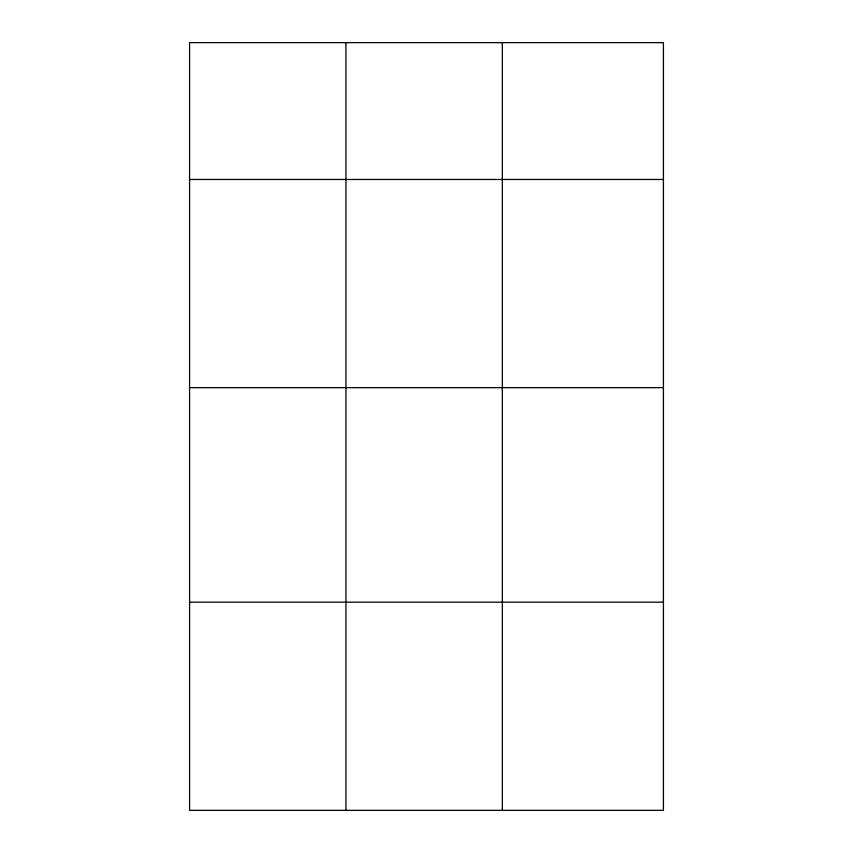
<?xml version="1.0" encoding="UTF-8"?>
<svg xmlns="http://www.w3.org/2000/svg" width="853" height="853" viewBox="0 0 853 853"><rect width="100%" height="100%" fill="white"/><g stroke="black" fill="none" stroke-linecap="round" stroke-linejoin="round"><path stroke-width="1.28" d="M663.421 387.657L663.421 42.65L189.579 42.65L189.579 810.35L663.421 810.35L663.421 387.657L189.579 387.657M189.579 179.471L663.421 179.471M189.579 602.165L663.421 602.165M502.31 42.65L502.31 810.35M345.945 42.65L345.945 810.35"/></g></svg>
